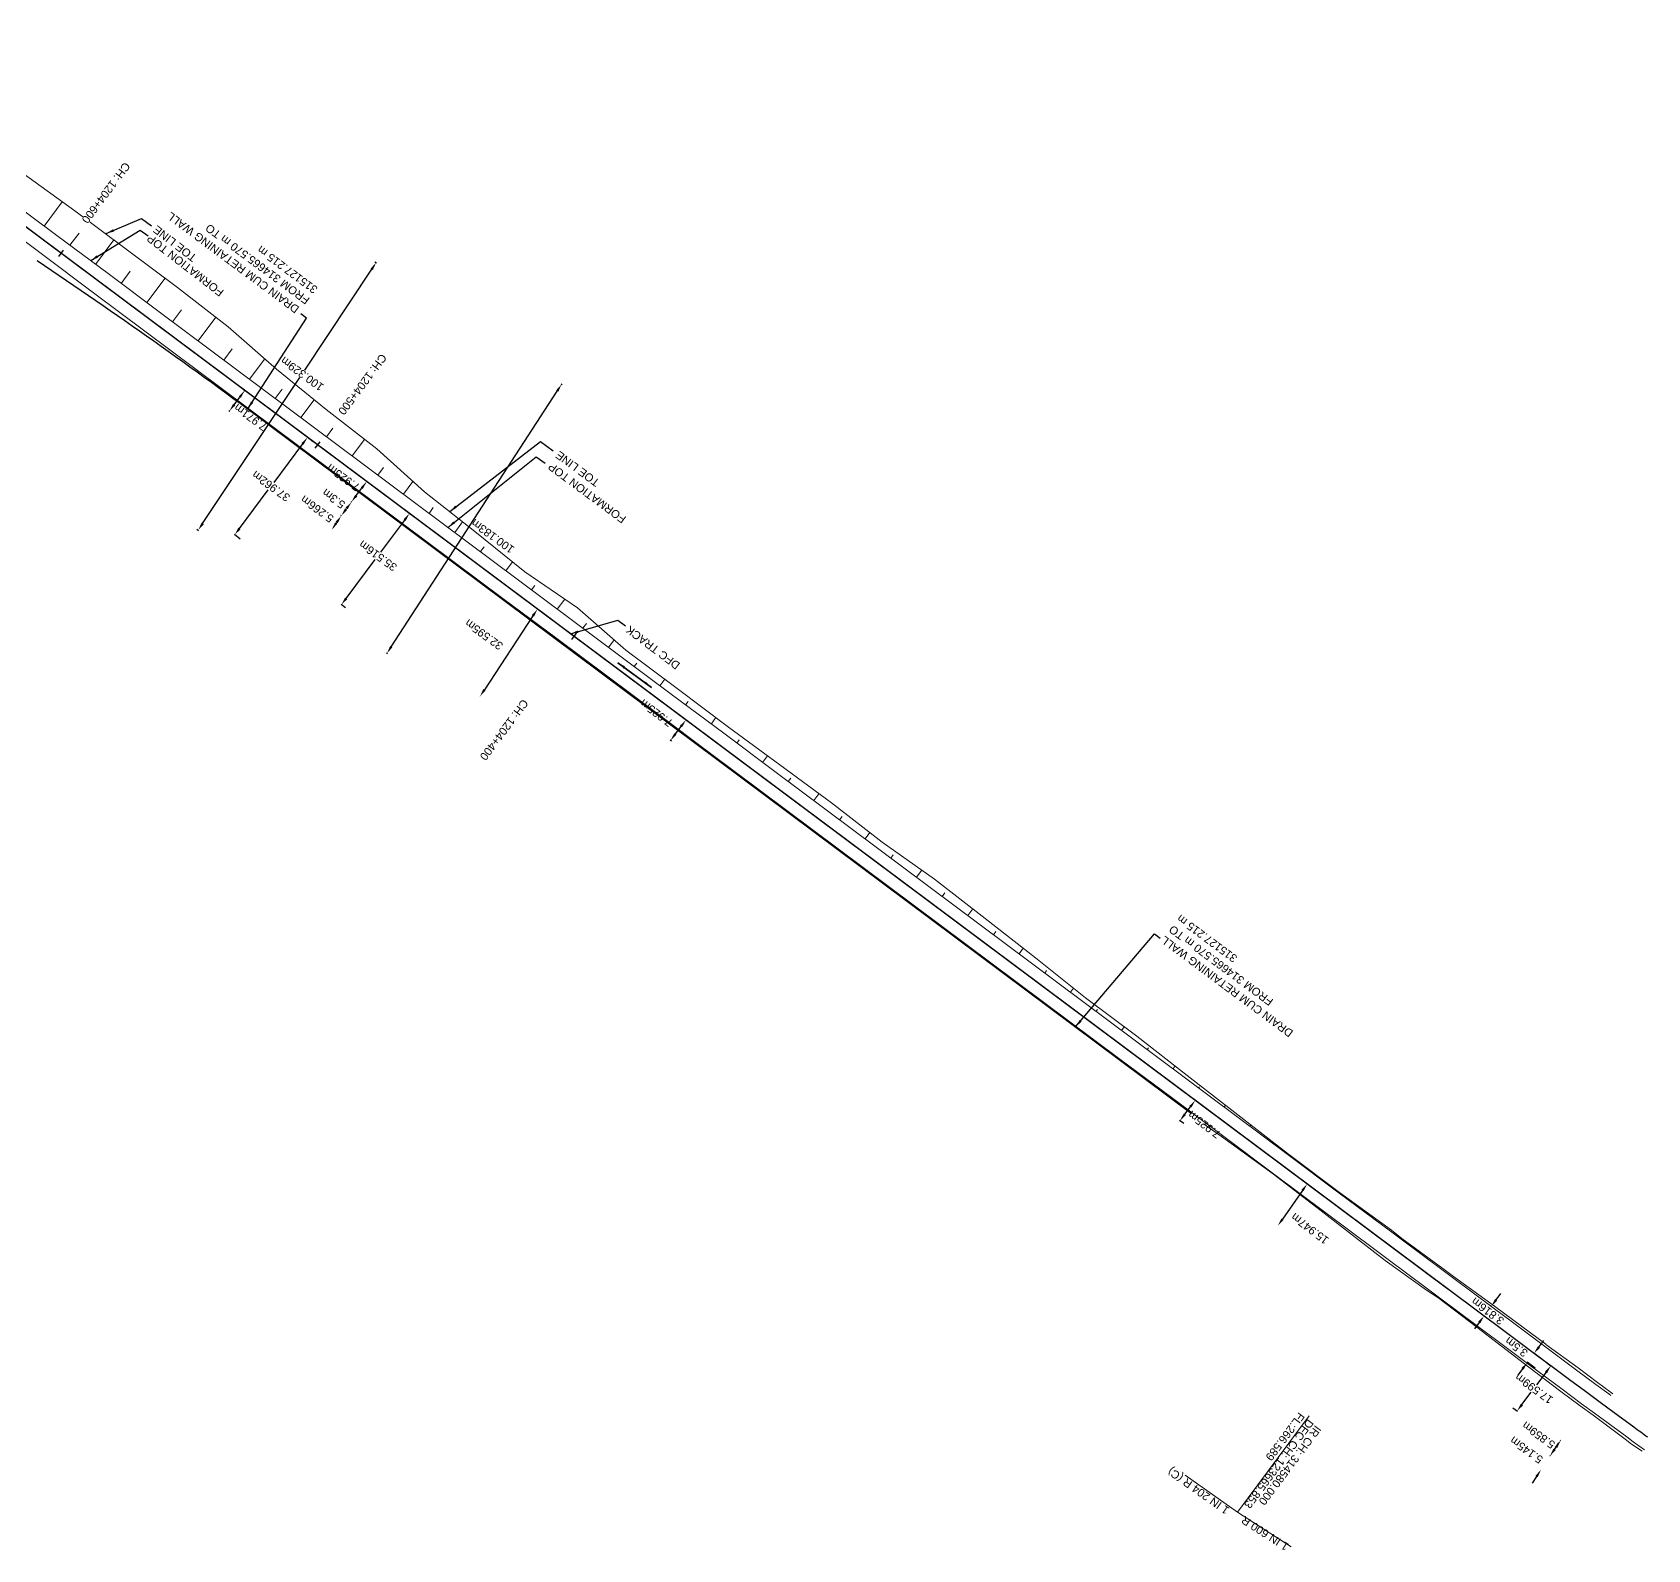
# Model space of a CAD drawing. Header units: metres. Extents: x 628619 to 633107, y 3388321 to 3391067.
# Drawn here: x 632603 to 633107, y 3388321 to 3388795 of the extents above; entities that cross this region are included whole.
import ezdxf
from ezdxf.enums import TextEntityAlignment as Align

# ---------------------------------------------------------------- set-up
doc = ezdxf.new("R2010")
doc.units = ezdxf.units.M
doc.header["$MEASUREMENT"] = 0
doc.linetypes.add('CENTER2', pattern=[1.125, 0.75, -0.125, 0.125, -0.125])
doc.layers.get('Defpoints').update_dxf_attribs({"lineweight": 0})
for name, color, linetype, lineweight in [('C-ALIG-DG-SPIRAL', 1, 'CENTER2', 70), ('C-ALIG-LABL-DG', 1, 'Continuous', 25), ('PROPOSED DFCC TOE LINE', 239, 'Continuous', 0), ('PROPOSED DFCC TOE SLOPES', 239, 'Continuous', 0), ('PROPOSED DFCC TRACK', 1, 'Continuous', 0), ('PROPOSED DRAIN CUM RETAINING WALL', 144, 'Continuous', 30), ('PROPOSED FORMATION LINE - PLAN', 187, 'Continuous', 0), ('PROPOSED GRADES IN PLAN', 10, 'Continuous', 0)]:
    doc.layers.add(name, color=color, linetype=linetype, lineweight=lineweight)
doc.layers.add('Dimension', color=10, linetype='Continuous')
doc.styles.add('Arial', font='arial.ttf')
doc.styles.get("Standard").update_dxf_attribs({"font": 'arial.ttf'})
doc.styles.add('Style-Arial', font='arial.ttf')
doc.dimstyles.new('ISO-25', dxfattribs={"dimtxt": 2.5, "dimasz": 2.5, "dimexe": 1.25, "dimexo": 0.625, "dimtad": 1, "dimtxsty": 'Standard', "dimcen": 2.5, "dimadec": 0, "dimazin": 0, "dimtfac": 1, "dimtmove": 0, "dimatfit": 3, "dimfxl": 1, "dimarcsym": 0})
doc.dimstyles.get("Standard").update_dxf_attribs({"dimtxt": 2.5, "dimasz": 2.5, "dimexe": 0.18, "dimexo": 0.0625, "dimgap": 0.09, "dimtad": 0, "dimtih": 1, "dimtoh": 1, "dimdec": 3, "dimzin": 0, "dimdsep": 46, "dimtxsty": 'Standard', "dimcen": 0.09, "dimazin": 0, "dimtfac": 1, "dimtdec": 3, "dimtofl": 0, "dimtmove": 0, "dimatfit": 3, "dimfxl": 1, "dimtolj": 1, "dimtzin": 0, "dimarcsym": 0})

# ---------------------------------------------------------------- blocks, each defined once
blk = doc.blocks.new('*D113')
at = {"layer": 'Defpoints', "color": 0, "transparency": 16777216}
for p in [(633000.83, 3388435.23), (632991.7, 3388422.15), (632991.7, 3388422.15)]:
    blk.add_point(p, dxfattribs=at)
at = {"layer": 'Dimension', "color": 0, "lineweight": -2, "transparency": 16777216}
blk.add_line((632999.4, 3388433.18), (632993.13, 3388424.2), dxfattribs=at)
at = {"layer": 'Dimension', "color": 0, "transparency": 16777216}
for points in [[(632999.05, 3388433.41), (632999.74, 3388432.94), (633000.83, 3388435.23)], [(632992.79, 3388424.43), (632993.47, 3388423.96), (632991.7, 3388422.15)]]:
    blk.add_solid(points, dxfattribs=at)
at = {"layer": 'Dimension', "color": 0, "lineweight": 0, "transparency": 16777216, "insert": (633001.69, 3388421.25), "char_height": 2.5, "attachment_point": 5, "rotation": 143, "style": 'Style-Arial'}
blk.add_mtext('\\A1;15.947m', dxfattribs=at)
blk = doc.blocks.new('TerminatorOpen_0.5')
at = {"color": 0, "linetype": 'ByBlock', "lineweight": -2}
for q in [(-1, 0.25), (-1, 0), (-1, -0.25)]:
    blk.add_line((0, 0), q, dxfattribs=at)
blk = doc.blocks.new('*D114')
at = {"layer": 'Defpoints', "color": 0, "transparency": 16777216}
for p in [(632760.43, 3388614.7), (632742.48, 3388587.5), (632742.52, 3388587.47)]:
    blk.add_point(p, dxfattribs=at)
at = {"layer": 'Dimension', "color": 0, "lineweight": -2, "transparency": 16777216}
for p, q in [((632759.01, 3388612.65), (632743.85, 3388589.59)), ((632760.33, 3388614.77), (632760.28, 3388614.8)), ((632742.42, 3388587.54), (632742.37, 3388587.57))]:
    blk.add_line(p, q, dxfattribs=at)
at = {"layer": 'Dimension', "color": 0, "transparency": 16777216}
for points in [[(632758.67, 3388612.88), (632759.36, 3388612.42), (632760.39, 3388614.73)], [(632743.5, 3388589.82), (632744.2, 3388589.36), (632742.48, 3388587.5)]]:
    blk.add_solid(points, dxfattribs=at)
at = {"layer": 'Dimension', "color": 0, "lineweight": 0, "transparency": 16777216, "insert": (632743.69, 3388606.82), "char_height": 2.5, "attachment_point": 5, "rotation": 144, "style": 'Style-Arial'}
blk.add_mtext('\\A1;32.595m', dxfattribs=at)
blk = doc.blocks.new('*D116')
at = {"layer": 'Defpoints', "color": 0, "transparency": 16777216}
for p in [(633071.74, 3388382.28), (633074.27, 3388380.39), (633072.17, 3388377.59)]:
    blk.add_point(p, dxfattribs=at)
at = {"layer": 'Dimension', "color": 0, "lineweight": -2, "transparency": 16777216}
for p, q in [((633073.24, 3388384.28), (633074.74, 3388386.28)), ((633072.07, 3388377.66), (633069.55, 3388379.55)), ((633074.17, 3388380.47), (633071.64, 3388382.35)), ((633068.16, 3388377.47), (633066.66, 3388375.47))]:
    blk.add_line(p, q, dxfattribs=at)
at = {"layer": 'Dimension', "color": 0, "transparency": 16777216}
for points in [[(633072.91, 3388384.53), (633073.57, 3388384.03), (633071.74, 3388382.28)], [(633067.82, 3388377.72), (633068.49, 3388377.22), (633069.65, 3388379.47)]]:
    blk.add_solid(points, dxfattribs=at)
at = {"layer": 'Dimension', "color": 0, "lineweight": 0, "transparency": 16777216, "insert": (633066.2, 3388384.28), "char_height": 2.5, "attachment_point": 5, "rotation": 143, "style": 'Style-Arial'}
blk.add_mtext('\\A1;3.5m', dxfattribs=at)
blk = doc.blocks.new('*D117')
at = {"layer": 'Defpoints', "color": 0, "transparency": 16777216}
for p in [(633055.73, 3388394.23), (633056.1, 3388393.96), (633058.02, 3388397.29)]:
    blk.add_point(p, dxfattribs=at)
at = {"layer": 'Dimension', "color": 0, "lineweight": -2, "transparency": 16777216}
for p, q in [((633059.88, 3388399.02), (633061.37, 3388401.02)), ((633055.83, 3388394.16), (633056.2, 3388393.88)), ((633058.12, 3388397.21), (633058.48, 3388396.94)), ((633054.6, 3388391.96), (633053.11, 3388389.95))]:
    blk.add_line(p, q, dxfattribs=at)
at = {"layer": 'Dimension', "color": 0, "transparency": 16777216}
for points in [[(633059.54, 3388399.27), (633060.21, 3388398.77), (633058.38, 3388397.02)], [(633054.27, 3388392.2), (633054.94, 3388391.71), (633056.1, 3388393.96)]]:
    blk.add_solid(points, dxfattribs=at)
at = {"layer": 'Dimension', "color": 0, "lineweight": 0, "transparency": 16777216, "insert": (633057.24, 3388395.49), "char_height": 2.5, "attachment_point": 5, "rotation": 143, "style": 'Style-Arial'}
blk.add_mtext('\\A1;3.816m', dxfattribs=at)
blk = doc.blocks.new('*D123')
at = {"layer": 'Defpoints', "color": 0, "transparency": 16777216}
for p in [(633075.48, 3388379.5), (633076.97, 3388378.39), (633064.95, 3388365.39)]:
    blk.add_point(p, dxfattribs=at)
at = {"layer": 'Dimension', "color": 0, "lineweight": -2, "transparency": 16777216}
for p, q in [((633075.58, 3388379.42), (633077.07, 3388378.31)), ((633075.47, 3388376.38), (633072.54, 3388372.46)), ((633067.93, 3388366.29), (633070.86, 3388370.21)), ((633065.05, 3388365.32), (633066.54, 3388364.21))]:
    blk.add_line(p, q, dxfattribs=at)
at = {"layer": 'Dimension', "color": 0, "transparency": 16777216}
for points in [[(633075.14, 3388376.63), (633075.8, 3388376.13), (633076.97, 3388378.39)], [(633067.6, 3388366.54), (633068.27, 3388366.04), (633066.44, 3388364.28)]]:
    blk.add_solid(points, dxfattribs=at)
at = {"layer": 'Dimension', "color": 0, "lineweight": 0, "transparency": 16777216, "insert": (633071.7, 3388371.33), "char_height": 2.5, "attachment_point": 5, "rotation": 144, "style": 'Style-Arial'}
blk.add_mtext('\\A1;17.599m', dxfattribs=at)
blk = doc.blocks.new('*D124')
at = {"layer": 'Defpoints', "color": 0, "transparency": 16777216}
for p in [(632720.41, 3388644.58), (632721.76, 3388643.58), (632700.52, 3388615.12)]:
    blk.add_point(p, dxfattribs=at)
at = {"layer": 'Dimension', "color": 0, "lineweight": -2, "transparency": 16777216}
for p, q in [((632718.92, 3388642.58), (632711.43, 3388632.55)), ((632721.66, 3388643.65), (632720.31, 3388644.66)), ((632700.66, 3388618.13), (632709.75, 3388630.3)), ((632700.42, 3388615.19), (632699.07, 3388616.2))]:
    blk.add_line(p, q, dxfattribs=at)
at = {"layer": 'Dimension', "color": 0, "transparency": 16777216}
for points in [[(632718.59, 3388642.83), (632719.25, 3388642.33), (632720.41, 3388644.58)], [(632700.33, 3388618.38), (632701, 3388617.88), (632699.17, 3388616.12)]]:
    blk.add_solid(points, dxfattribs=at)
at = {"layer": 'Dimension', "color": 0, "lineweight": 0, "transparency": 16777216, "insert": (632710.59, 3388631.42), "char_height": 2.5, "attachment_point": 5, "rotation": 144, "style": 'Style-Arial'}
blk.add_mtext('\\A1;35.516m', dxfattribs=at)
blk = doc.blocks.new('*D125')
at = {"layer": 'Defpoints', "color": 0, "transparency": 16777216}
for p in [(632767.93, 3388684.96), (632768.26, 3388684.75), (632713.72, 3388600.71)]:
    blk.add_point(p, dxfattribs=at)
at = {"layer": 'Dimension', "color": 0, "lineweight": -2, "transparency": 16777216}
for p, q in [((632714.75, 3388603.03), (632766.57, 3388682.87)), ((632768.16, 3388684.82), (632767.83, 3388685.03)), ((632713.62, 3388600.78), (632713.28, 3388601))]:
    blk.add_line(p, q, dxfattribs=at)
at = {"layer": 'Dimension', "color": 0, "transparency": 16777216}
for points in [[(632766.22, 3388683.09), (632766.92, 3388682.64), (632767.93, 3388684.96)], [(632714.4, 3388603.25), (632715.1, 3388602.8), (632713.39, 3388600.93)]]:
    blk.add_solid(points, dxfattribs=at)
at = {"layer": 'Dimension', "color": 0, "lineweight": 0, "transparency": 16777216, "insert": (632746.43, 3388637.53), "char_height": 2.5, "attachment_point": 5, "rotation": 144, "style": 'Style-Arial'}
blk.add_mtext('\\A1;100.183m', dxfattribs=at)
blk = doc.blocks.new('*D126')
at = {"layer": 'Defpoints', "color": 0, "transparency": 16777216}
for p in [(632688.55, 3388668.37), (632690.41, 3388666.98), (632667.7, 3388636.56)]:
    blk.add_point(p, dxfattribs=at)
at = {"layer": 'Dimension', "color": 0, "lineweight": -2, "transparency": 16777216}
for p, q in [((632687.05, 3388666.37), (632678.03, 3388654.29)), ((632690.31, 3388667.06), (632688.45, 3388668.45)), ((632667.33, 3388639.96), (632676.35, 3388652.04)), ((632667.6, 3388636.64), (632665.74, 3388638.03))]:
    blk.add_line(p, q, dxfattribs=at)
at = {"layer": 'Dimension', "color": 0, "transparency": 16777216}
for points in [[(632686.72, 3388666.62), (632687.39, 3388666.12), (632688.55, 3388668.37)], [(632667, 3388640.21), (632667.67, 3388639.71), (632665.84, 3388637.96)]]:
    blk.add_solid(points, dxfattribs=at)
at = {"layer": 'Dimension', "color": 0, "lineweight": 0, "transparency": 16777216, "insert": (632677.19, 3388653.16), "char_height": 2.5, "attachment_point": 5, "rotation": 144, "style": 'Style-Arial'}
blk.add_mtext('\\A1;37.962m', dxfattribs=at)
blk = doc.blocks.new('*D127')
at = {"layer": 'Defpoints', "color": 0, "transparency": 16777216}
for p in [(632709.53, 3388723.31), (632710.02, 3388722.98), (632653.97, 3388639.77)]:
    blk.add_point(p, dxfattribs=at)
at = {"layer": 'Dimension', "color": 0, "lineweight": -2, "transparency": 16777216}
for p, q in [((632709.63, 3388723.24), (632710.12, 3388722.91)), ((632708.63, 3388720.9), (632687.69, 3388689.42)), ((632655.84, 3388641.52), (632686.14, 3388687.08)), ((632654.07, 3388639.7), (632654.56, 3388639.37))]:
    blk.add_line(p, q, dxfattribs=at)
at = {"layer": 'Dimension', "color": 0, "transparency": 16777216}
for points in [[(632708.28, 3388721.13), (632708.98, 3388720.67), (632710.02, 3388722.98)], [(632655.49, 3388641.75), (632656.19, 3388641.29), (632654.46, 3388639.44)]]:
    blk.add_solid(points, dxfattribs=at)
at = {"layer": 'Dimension', "color": 0, "lineweight": 0, "transparency": 16777216, "insert": (632686.92, 3388688.25), "char_height": 2.5, "attachment_point": 5, "rotation": 144, "style": 'Style-Arial'}
blk.add_mtext('\\A1;100.329m', dxfattribs=at)
blk = doc.blocks.new('*D128')
at = {"layer": 'Defpoints', "color": 0, "transparency": 16777216}
for p in [(632965.87, 3388461.33), (632967.13, 3388460.38), (632962.39, 3388454.03)]:
    blk.add_point(p, dxfattribs=at)
at = {"layer": 'Dimension', "color": 0, "lineweight": -2, "transparency": 16777216}
for p, q in [((632962.62, 3388456.98), (632964.37, 3388459.32)), ((632967.03, 3388460.46), (632965.77, 3388461.4)), ((632962.29, 3388454.11), (632961.02, 3388455.05))]:
    blk.add_line(p, q, dxfattribs=at)
at = {"layer": 'Dimension', "color": 0, "transparency": 16777216}
for points in [[(632964.04, 3388459.57), (632964.7, 3388459.07), (632965.87, 3388461.33)], [(632962.29, 3388457.23), (632962.95, 3388456.73), (632961.12, 3388454.98)]]:
    blk.add_solid(points, dxfattribs=at)
at = {"layer": 'Dimension', "color": 0, "lineweight": 0, "transparency": 16777216, "insert": (632968.68, 3388453.75), "char_height": 2.5, "attachment_point": 5, "rotation": 143, "style": 'Style-Arial'}
blk.add_mtext('\\A1;7.925m', dxfattribs=at)
blk = doc.blocks.new('*D129')
at = {"layer": 'Defpoints', "color": 0, "transparency": 16777216}
for p in [(632806.76, 3388580.12), (632807.17, 3388579.81), (632802.43, 3388573.46)]:
    blk.add_point(p, dxfattribs=at)
at = {"layer": 'Dimension', "color": 0, "lineweight": -2, "transparency": 16777216}
for p, q in [((632807.07, 3388579.88), (632806.66, 3388580.19)), ((632803.51, 3388575.77), (632805.26, 3388578.11)), ((632802.33, 3388573.53), (632801.92, 3388573.84))]:
    blk.add_line(p, q, dxfattribs=at)
at = {"layer": 'Dimension', "color": 0, "transparency": 16777216}
for points in [[(632804.93, 3388578.36), (632805.6, 3388577.87), (632806.76, 3388580.12)], [(632803.18, 3388576.02), (632803.85, 3388575.52), (632802.02, 3388573.77)]]:
    blk.add_solid(points, dxfattribs=at)
at = {"layer": 'Dimension', "color": 0, "lineweight": 0, "transparency": 16777216, "insert": (632797.52, 3388582.33), "char_height": 2.5, "attachment_point": 5, "rotation": 143, "style": 'Style-Arial'}
blk.add_mtext('\\A1;7.925m', dxfattribs=at)
blk = doc.blocks.new('*D130')
at = {"layer": 'Defpoints', "color": 0, "transparency": 16777216}
for p in [(632668.63, 3388683.24), (632668.95, 3388683.01), (632663.87, 3388676.86)]:
    blk.add_point(p, dxfattribs=at)
at = {"layer": 'Dimension', "color": 0, "lineweight": -2, "transparency": 16777216}
for p, q in [((632665.68, 3388678.62), (632667.45, 3388681)), ((632668.73, 3388683.17), (632669.05, 3388682.93)), ((632663.97, 3388676.78), (632664.28, 3388676.55))]:
    blk.add_line(p, q, dxfattribs=at)
at = {"layer": 'Dimension', "color": 0, "transparency": 16777216}
for points in [[(632667.12, 3388681.25), (632667.79, 3388680.75), (632668.95, 3388683.01)], [(632665.34, 3388678.87), (632666.01, 3388678.37), (632664.18, 3388676.62)]]:
    blk.add_solid(points, dxfattribs=at)
at = {"layer": 'Dimension', "color": 0, "lineweight": 0, "transparency": 16777216, "insert": (632670.78, 3388674.7), "char_height": 2.5, "attachment_point": 5, "rotation": 144, "style": 'Style-Arial'}
blk.add_mtext('\\A1;7.971m', dxfattribs=at)
blk = doc.blocks.new('*D118')
at = {"layer": 'Defpoints', "color": 0, "transparency": 16777216}
for p in [(633076.72, 3388350.23), (633076.72, 3388350.23), (633073.89, 3388345.93)]:
    blk.add_point(p, dxfattribs=at)
at = {"layer": 'Dimension', "color": 0, "lineweight": -2, "transparency": 16777216}
for p, q in [((633078.1, 3388352.31), (633079.48, 3388354.4)), ((633072.51, 3388343.85), (633071.13, 3388341.76))]:
    blk.add_line(p, q, dxfattribs=at)
at = {"layer": 'Dimension', "color": 0, "transparency": 16777216}
for points in [[(633077.75, 3388352.54), (633078.45, 3388352.08), (633076.72, 3388350.23)], [(633072.16, 3388344.08), (633072.86, 3388343.62), (633073.89, 3388345.93)]]:
    blk.add_solid(points, dxfattribs=at)
at = {"layer": 'Dimension', "color": 0, "lineweight": 0, "transparency": 16777216, "insert": (633069.34, 3388352.12), "char_height": 2.5, "attachment_point": 5, "rotation": 144, "style": 'Style-Arial'}
blk.add_mtext('\\A1;5.145m', dxfattribs=at)
blk = doc.blocks.new('*D119')
at = {"layer": 'Defpoints', "color": 0, "transparency": 16777216}
for p in [(633080.03, 3388355.07), (633080.12, 3388355.01), (633076.81, 3388350.17)]:
    blk.add_point(p, dxfattribs=at)
at = {"layer": 'Dimension', "color": 0, "lineweight": -2, "transparency": 16777216}
for p, q in [((633078.13, 3388352.29), (633078.62, 3388353)), ((633080.01, 3388355.08), (633079.92, 3388355.14)), ((633076.71, 3388350.24), (633076.62, 3388350.3))]:
    blk.add_line(p, q, dxfattribs=at)
at = {"layer": 'Dimension', "color": 0, "transparency": 16777216}
for points in [[(633078.27, 3388353.24), (633078.96, 3388352.77), (633080.03, 3388355.07)], [(633077.79, 3388352.53), (633078.48, 3388352.06), (633076.72, 3388350.23)]]:
    blk.add_solid(points, dxfattribs=at)
at = {"layer": 'Dimension', "color": 0, "lineweight": 0, "transparency": 16777216, "insert": (633073.14, 3388356.78), "char_height": 2.5, "attachment_point": 5, "rotation": 144, "style": 'Style-Arial'}
blk.add_mtext('\\A1;5.859m', dxfattribs=at)
blk = doc.blocks.new('*D120')
at = {"layer": 'Defpoints', "color": 0, "transparency": 16777216}
for p in [(632699.12, 3388643.93), (632699.12, 3388643.93), (632696.17, 3388639.57)]:
    blk.add_point(p, dxfattribs=at)
at = {"layer": 'Dimension', "color": 0, "lineweight": -2, "transparency": 16777216}
blk.add_line((632697.57, 3388641.64), (632697.72, 3388641.86), dxfattribs=at)
at = {"layer": 'Dimension', "color": 0, "transparency": 16777216}
for points in [[(632697.23, 3388641.87), (632697.92, 3388641.4), (632696.17, 3388639.57)], [(632697.38, 3388642.09), (632698.07, 3388641.62), (632699.12, 3388643.93)]]:
    blk.add_solid(points, dxfattribs=at)
at = {"layer": 'Dimension', "color": 0, "lineweight": 0, "transparency": 16777216, "insert": (632691.59, 3388646.05), "char_height": 2.5, "attachment_point": 5, "rotation": 144, "style": 'Style-Arial'}
blk.add_mtext('\\A1;5.266m', dxfattribs=at)
blk = doc.blocks.new('*D121')
at = {"layer": 'Defpoints', "color": 0, "transparency": 16777216}
for p in [(632702.31, 3388648.21), (632702.51, 3388648.06), (632699.34, 3388643.82)]:
    blk.add_point(p, dxfattribs=at)
at = {"layer": 'Dimension', "color": 0, "lineweight": -2, "transparency": 16777216}
for p, q in [((632700.64, 3388645.96), (632700.82, 3388646.2)), ((632702.41, 3388648.14), (632702.21, 3388648.28)), ((632699.24, 3388643.89), (632699.04, 3388644.04))]:
    blk.add_line(p, q, dxfattribs=at)
at = {"layer": 'Dimension', "color": 0, "transparency": 16777216}
for points in [[(632700.3, 3388646.21), (632700.97, 3388645.71), (632699.14, 3388643.96)], [(632700.48, 3388646.45), (632701.15, 3388645.96), (632702.31, 3388648.21)]]:
    blk.add_solid(points, dxfattribs=at)
at = {"layer": 'Dimension', "color": 0, "lineweight": 0, "transparency": 16777216, "insert": (632696.77, 3388649.26), "char_height": 2.5, "attachment_point": 5, "rotation": 144, "style": 'Style-Arial'}
blk.add_mtext('\\A1;5.3m', dxfattribs=at)
blk = doc.blocks.new('*D122')
at = {"layer": 'Defpoints', "color": 0, "transparency": 16777216}
for p in [(632707.05, 3388654.56), (632707.05, 3388654.56), (632702.31, 3388648.21)]:
    blk.add_point(p, dxfattribs=at)
at = {"layer": 'Dimension', "color": 0, "lineweight": -2, "transparency": 16777216}
blk.add_line((632703.81, 3388650.21), (632705.56, 3388652.55), dxfattribs=at)
at = {"layer": 'Dimension', "color": 0, "transparency": 16777216}
for points in [[(632705.23, 3388652.8), (632705.89, 3388652.31), (632707.05, 3388654.56)], [(632703.48, 3388650.46), (632704.14, 3388649.96), (632702.31, 3388648.21)]]:
    blk.add_solid(points, dxfattribs=at)
at = {"layer": 'Dimension', "color": 0, "lineweight": 0, "transparency": 16777216, "insert": (632699.75, 3388655.89), "char_height": 2.5, "attachment_point": 5, "rotation": 144, "style": 'Style-Arial'}
blk.add_mtext('\\A1;7.925m', dxfattribs=at)
blk = doc.blocks.new('Tick Hor')
blk.add_lwpolyline([(-0.5, 0), (0.5, 0)])

msp = doc.modelspace()

# ---------------------------------------------------------------- linework, layer by layer
at = {"layer": 'C-ALIG-DG-SPIRAL', "color": 1, "linetype": 'Continuous', "lineweight": 30, "flags": 128}
msp.add_lwpolyline([(633107.2214, 3388356.0719, -0.00053693), (633102.8836, 3388359.2363), (633097.8428, 3388362.9312), (633092.81, 3388366.6371), (633087.7842, 3388370.3525), (633082.7642, 3388374.0757), (633077.7489, 3388377.8051), (633072.7371, 3388381.5393), (633067.7276, 3388385.2766), (633062.7192, 3388389.0155), (632519.0365, 3388794.9344)], format="xyb", dxfattribs=at)
msp.add_lwpolyline([(633044.8159, 3388402.3823), (632519.9706, 3388794.237)], dxfattribs=at)
at = {"layer": 'PROPOSED DFCC TOE LINE', "lineweight": 0, "flags": 128}
for points in [[(632599.735, 3388750.8668), (632615.9319, 3388739.1305), (632631.9649, 3388727.1746), (632647.9979, 3388715.2187), (632663.7884, 3388702.9381), (632678.8677, 3388689.7048), (632694.4134, 3388677.0962), (632710.202, 3388664.813), (632725.1651, 3388651.4241), (632740.8653, 3388639.0225), (632756.443, 3388626.4567), (632772.9627, 3388615.1527), (632788.0412, 3388601.9185), (632804.1013, 3388589.9988), (632820.0573, 3388577.9398), (632836.1772, 3388566.1004), (632852.2634, 3388554.2157), (632868.1194, 3388542.0227), (632884.4362, 3388530.4471), (632900.2366, 3388518.1796), (632916.016, 3388505.884), (632931.6044, 3388493.3327), (632947.6242, 3388481.3592), (632963.412, 3388469.0748), (632979.2159, 3388456.8121), (632994.9757, 3388444.4903), (633010.9997, 3388432.5223), (633027.154, 3388420.7289), (633030.4465, 3388418.207), (633043.1838, 3388408.7688), (633046.5278, 3388406.3159), (633059.3794, 3388397.0307), (633065.3637, 3388392.5574), (633075.4157, 3388385.1317), (633075.4388, 3388385.1149), (633085.4835, 3388377.7369), (633091.5073, 3388373.2339), (633095.5017, 3388370.285), (633096.324, 3388369.6597)], [(633105.4512, 3388351.7419), (633102.1805, 3388353.9825), (633100.181, 3388355.5399), (633090.1411, 3388363.0201), (633086.1241, 3388365.9598), (633080.0488, 3388370.4197), (633070.1109, 3388377.9694), (633070.0882, 3388377.9868), (633060.1679, 3388385.5983), (633054.2288, 3388390.1321), (633041.6264, 3388399.751), (633038.1421, 3388402.016), (633025.2649, 3388411.2669), (633021.9944, 3388413.8182), (633006.1988, 3388426.0921), (632990.3511, 3388438.2961), (632974.1304, 3388450.0007), (632968.4433, 3388453.9591)]]:
    msp.add_lwpolyline(points, dxfattribs=at)
at = {"layer": 'PROPOSED DFCC TOE SLOPES', "flags": 128}
for points in [[(632606.3573, 3388734.4197), (632612.001, 3388741.9789)], [(632614.3703, 3388728.4371), (632617.2138, 3388732.2457)], [(632622.3833, 3388722.4545), (632628.0738, 3388730.0762)], [(632630.3964, 3388716.4719), (632633.2433, 3388720.2851)], [(632638.4094, 3388710.4893), (632644.1068, 3388718.1203)], [(632646.4224, 3388704.5067), (632649.2416, 3388708.2828)], [(632654.4354, 3388698.5241), (632659.9562, 3388705.9185)], [(632662.4484, 3388692.5415), (632665.0584, 3388696.0373)], [(632670.4615, 3388686.5589), (632675.2081, 3388692.9165)], [(632678.4745, 3388680.5763), (632680.6711, 3388683.5184)], [(632686.4875, 3388674.5937), (632690.6405, 3388680.1562)], [(632694.5005, 3388668.6111), (632696.4882, 3388671.2734)], [(632702.5135, 3388662.6285), (632706.3702, 3388667.7941)], [(632710.5266, 3388656.6459), (632712.2893, 3388659.0069)], [(632718.5396, 3388650.6633), (632721.5337, 3388654.6735)], [(632726.5526, 3388644.6807), (632727.8787, 3388646.4569)], [(632734.5656, 3388638.6981), (632737.055, 3388642.0323)], [(632742.5786, 3388632.7155), (632743.7261, 3388634.2524)], [(632750.5917, 3388626.7329), (632752.6624, 3388629.5064)], [(632758.6047, 3388620.7503), (632759.6491, 3388622.1492)], [(632766.6177, 3388614.7677), (632768.9534, 3388617.8962)], [(632774.6307, 3388608.7851), (632775.7366, 3388610.2663)], [(632782.6437, 3388602.8025), (632784.3817, 3388605.1304)], [(632790.6568, 3388596.8199), (632791.4152, 3388597.8357)], [(632798.6698, 3388590.8373), (632800.2036, 3388592.8917)], [(632806.6828, 3388584.8547), (632807.4448, 3388585.8754)], [(632814.6958, 3388578.8721), (632816.1848, 3388580.8665)], [(632822.7088, 3388572.8895), (632823.4569, 3388573.8915)], [(632830.7219, 3388566.9069), (632832.265, 3388568.9738)], [(632838.7349, 3388560.9243), (632839.5256, 3388561.9834)], [(632846.7479, 3388554.9417), (632848.3594, 3388557.1001)], [(632854.7609, 3388548.9591), (632855.5521, 3388550.0188)], [(632862.7739, 3388542.9765), (632864.2712, 3388544.9819)], [(632870.787, 3388536.9939), (632871.5524, 3388538.0191)], [(632878.8, 3388531.0113), (632880.4762, 3388533.2564)], [(632886.813, 3388525.0287), (632887.6574, 3388526.1596)], [(632894.826, 3388519.0461), (632896.4019, 3388521.1569)], [(632902.839, 3388513.0635), (632903.5679, 3388514.0397)], [(632910.8521, 3388507.0809), (632912.1864, 3388508.8681)], [(632918.8651, 3388501.0983), (632919.446, 3388501.8764)], [(632926.8781, 3388495.1157), (632927.8212, 3388496.3788)], [(632934.8911, 3388489.1331), (632935.3087, 3388489.6925)], [(632942.9041, 3388483.1505), (632943.7363, 3388484.2651)], [(632950.9172, 3388477.1679), (632951.3018, 3388477.6831)], [(632958.9302, 3388471.1853), (632959.5804, 3388472.0561)], [(632966.9432, 3388465.2027), (632967.2108, 3388465.5611)], [(632974.9562, 3388459.2201), (632975.3804, 3388459.7882)], [(632970.4693, 3388453.2103), (632970.1443, 3388452.7751)], [(632974.3587, 3388450.3064), (632974.1304, 3388450.0007)], [(632982.9692, 3388453.2375), (632983.1201, 3388453.4396)], [(632990.9823, 3388447.2549), (632991.1509, 3388447.4808)], [(632994.8717, 3388444.351), (632994.9757, 3388444.4903)]]:
    msp.add_lwpolyline(points, dxfattribs=at)
at = {"layer": 'PROPOSED DRAIN CUM RETAINING WALL', "flags": 128}
msp.add_lwpolyline([(632604.1271, 3388723.6527, -0.01262807), (632676.4236, 3388672.467), (632964.7551, 3388457.1958)], format="xyb", dxfattribs=at)
at = {"layer": 'PROPOSED FORMATION LINE - PLAN', "lineweight": 0, "flags": 128}
for points in [[(633095.7022, 3388369.1656), (633095.0366, 3388369.6546), (633091.0426, 3388372.6061), (633085.0002, 3388377.0861), (633075.0016, 3388384.5285), (633074.9786, 3388384.5456), (633064.9627, 3388392.0203), (633058.9758, 3388396.4902), (633046.2728, 3388405.9744), (633042.9498, 3388408.4554), (633030.2468, 3388417.9396), (633026.9238, 3388420.4206), (633010.8977, 3388432.3858), (632994.8717, 3388444.351), (632978.8457, 3388456.3162), (632962.8196, 3388468.2814), (632946.7936, 3388480.2466), (632930.7675, 3388492.2118), (632914.7415, 3388504.177), (632898.7155, 3388516.1422), (632882.6894, 3388528.1074), (632866.6634, 3388540.0726), (632850.6373, 3388552.0378), (632834.6113, 3388564.003), (632818.5853, 3388575.9682), (632802.5592, 3388587.9334), (632786.5332, 3388599.8986), (632770.5071, 3388611.8638), (632754.4811, 3388623.829), (632738.4551, 3388635.7942), (632722.429, 3388647.7594), (632706.403, 3388659.7246), (632690.3769, 3388671.6898), (632674.3509, 3388683.655), (632658.3249, 3388695.6202), (632642.2988, 3388707.5854), (632626.2728, 3388719.5506), (632610.2467, 3388731.5158), (632594.2207, 3388743.481)], [(633106.2154, 3388352.1703), (633102.7153, 3388354.7155), (633100.6703, 3388356.2091), (633090.5835, 3388363.6197), (633086.5811, 3388366.5774), (633080.5283, 3388371.0652), (633070.5184, 3388378.5159), (633070.4955, 3388378.533), (633060.4757, 3388386.0106), (633054.4889, 3388390.4804), (633041.7859, 3388399.9646), (633038.4629, 3388402.4456), (633025.7599, 3388411.9298), (633022.4368, 3388414.4108), (633006.4108, 3388426.376), (632990.3847, 3388438.3412), (632974.3587, 3388450.3064), (632958.3327, 3388462.2716), (632942.3066, 3388474.2368), (632926.2806, 3388486.202), (632910.2545, 3388498.1672), (632894.2285, 3388510.1324), (632878.2025, 3388522.0976), (632862.1764, 3388534.0628), (632846.1504, 3388546.028), (632830.1243, 3388557.9932), (632814.0983, 3388569.9584), (632798.0723, 3388581.9236), (632782.0462, 3388593.8889), (632766.0202, 3388605.8541), (632749.9941, 3388617.8193), (632733.9681, 3388629.7845), (632717.9421, 3388641.7497), (632701.916, 3388653.7149), (632685.89, 3388665.6801), (632669.864, 3388677.6453), (632653.8379, 3388689.6105), (632637.8119, 3388701.5757), (632621.7858, 3388713.5409), (632605.7598, 3388725.5061), (632589.7338, 3388737.4713)]]:
    msp.add_lwpolyline(points, dxfattribs=at)
at = {"layer": 'PROPOSED GRADES IN PLAN'}
msp.add_line((633001.5122, 3388362.79), (632979.0774, 3388332.7412), dxfattribs=at)
at = {"layer": 'PROPOSED GRADES IN PLAN', "flags": 128}
msp.add_lwpolyline([(632995.8832, 3388321.8983), (632979.0774, 3388332.7412), (632962.7524, 3388344.2951)], dxfattribs=at)

# ---------------------------------------------------------------- block references
at = {"layer": 'C-ALIG-LABL-DG', "color": 1, "linetype": 'Continuous', "lineweight": 25, "xscale": 2.499999999999998, "yscale": 2.499999999999998, "zscale": 2.499999999999998, "rotation": 233.2546115223937}
for p in [(632611.5157, 3388725.8885), (632691.6459, 3388666.0625), (632771.7761, 3388606.2365)]:
    msp.add_blockref('Tick Hor', p, dxfattribs=at)

# ---------------------------------------------------------------- texts
at = {"layer": 'PROPOSED DFCC TOE LINE', "lineweight": 0}
for rotation, p in [(142.260955, (632641.6383, 3388734.7605)), (143.5, (632767.3009, 3388664.311))]:
    msp.add_text('TOE LINE', height=2.5, rotation=rotation, dxfattribs=at).set_placement(p, align=Align.RIGHT)
at = {"layer": 'PROPOSED DFCC TRACK', "color": 10, "linetype": 'Continuous', "lineweight": -3, "ltscale": 5}
msp.add_text(' DFC TRACK', height=2.5, rotation=142.921788, dxfattribs=at).set_placement((632789.2678, 3388609.7677), align=Align.RIGHT)
at = {"layer": 'PROPOSED DRAIN CUM RETAINING WALL', "char_height": 2.5, "width": 52.409419, "attachment_point": 3, "rotation": 143.398323, "style": 'Style-Arial'}
for s, insert in [('\\pxql; DRAIN CUM RETAINING WALL \\PFROM 314665.570 m TO 315127.215 m', (632643.464, 3388737.6701)), (' DRAIN CUM RETAINING WALL \\PFROM 314665.570 m TO 315127.215 m', (632954.8818, 3388510.8314))]:
    msp.add_mtext(s, dxfattribs=dict(at, insert=insert))
at = {"layer": 'PROPOSED FORMATION LINE - PLAN', "lineweight": 0}
for rotation, p in [(142.260955, (632639.6679, 3388732.0019, 306.8582)), (143.5, (632764.9456, 3388660.7137, 306.8582))]:
    msp.add_text('FORMATION TOP', height=2.5, rotation=rotation, dxfattribs=at).set_placement(p, align=Align.RIGHT)
at = {"layer": 'PROPOSED GRADES IN PLAN', "char_height": 2.5, "style": 'Style-Arial'}
for s, insert, attachment_point, rotation, line_spacing_factor in [('{\\C256;DFC CH: 123665.853\\PFL:266.589}', (633000.6375, 3388362.3149), 4, 233.2546, 0.84), ('1 IN 204 R (C)', (632977.2294, 3388334.4575), 7, 144.711388, 0.72), ('1 IN 600 R', (632981.3589, 3388331.6659), 9, 147.170403, 0.72)]:
    msp.add_mtext(s, dxfattribs=dict(at, insert=insert, attachment_point=attachment_point, rotation=rotation, line_spacing_factor=line_spacing_factor))
at = {"layer": 'PROPOSED GRADES IN PLAN', "color": 7, "insert": (633004.4107, 3388359.3126), "char_height": 2.5, "attachment_point": 4, "rotation": 233.2546, "line_spacing_factor": 0.84, "style": 'Style-Arial'}
msp.add_mtext('IR CH: 314580.000', dxfattribs=at)

# ---------------------------------------------------------------- dimensions: what is measured, and where the dimension line sits
at = {"layer": 'Dimension', "color": 10, "lineweight": 0}
for base, p1, p2, angle, override, picture, middle, turn in [((632710.016, 3388722.9809), (632653.9676, 3388639.7658), (632709.5269, 3388723.3061), 56.373733, {"dimexe": 0.125, "dimexo": 0.125, "dimgap": 0.125, "dimtad": 1, "dimtih": 0, "dimtoh": 0, "dimzin": 11, "dimpost": 'm', "dimtxsty": 'Style-Arial', "dimsah": 1, "dimadec": 4, "dimazin": 3, "dimtmove": 2, "dimatfit": 1, "dimldrblk": 'TerminatorOpen_0.5', "dimfrac": 2, "dimtzin": 11}, '*D127', (632686.916, 3388688.2472), 144), ((632668.9503, 3388683.0073), (632663.8652, 3388676.8563), (632668.6339, 3388683.2435), 53.254611, {"dimexe": 0.125, "dimexo": 0.125, "dimgap": 0.125, "dimtad": 1, "dimtih": 0, "dimtoh": 0, "dimzin": 11, "dimpost": 'm', "dimtxsty": 'Style-Arial', "dimsah": 1, "dimadec": 4, "dimazin": 3, "dimtmove": 2, "dimatfit": 1, "dimldrblk": 'TerminatorOpen_0.5', "dimfrac": 2, "dimtzin": 11}, '*D130', (632670.784, 3388674.698), 144), ((632767.9301, 3388684.9647), (632713.7202, 3388600.7142), (632768.2605, 3388684.7503), 57.016012, {"dimexe": 0.125, "dimexo": 0.125, "dimgap": 0.125, "dimtad": 1, "dimtih": 0, "dimtoh": 0, "dimzin": 11, "dimpost": 'm', "dimtxsty": 'Style-Arial', "dimsah": 1, "dimadec": 4, "dimazin": 3, "dimtmove": 2, "dimatfit": 1, "dimldrblk": 'TerminatorOpen_0.5', "dimfrac": 2, "dimtzin": 11}, '*D125', (632746.4328, 3388637.526), 144), ((632707.055, 3388654.558), (632702.3138, 3388648.2076), (632707.055, 3388654.558), 53.254611, {"dimexe": 0.125, "dimexo": 0.125, "dimgap": 0.125, "dimtad": 1, "dimtih": 0, "dimtoh": 0, "dimzin": 11, "dimpost": 'm', "dimtxsty": 'Style-Arial', "dimsah": 1, "dimadec": 4, "dimazin": 3, "dimtmove": 2, "dimatfit": 1, "dimldrblk": 'TerminatorOpen_0.5', "dimfrac": 2, "dimtzin": 11}, '*D122', (632699.749, 3388655.8856), 144), ((632699.1245, 3388643.9254), (632696.1667, 3388639.5686), (632699.1245, 3388643.9254), 55.827577, {"dimexe": 0.125, "dimexo": 0.125, "dimgap": 0.125, "dimtad": 1, "dimtih": 0, "dimtoh": 0, "dimzin": 11, "dimpost": 'm', "dimtxsty": 'Style-Arial', "dimsah": 1, "dimadec": 4, "dimazin": 3, "dimtmove": 2, "dimatfit": 1, "dimldrblk": 'TerminatorOpen_0.5', "dimfrac": 2, "dimtzin": 11}, '*D120', (632691.5898, 3388646.0538), 144), ((632702.3136, 3388648.2078), (632699.3375, 3388643.8155), (632702.5083, 3388648.0624), 53.254611, {"dimexe": 0.125, "dimexo": 0.125, "dimgap": 0.125, "dimtad": 1, "dimtih": 0, "dimtoh": 0, "dimzin": 11, "dimpost": 'm', "dimtxsty": 'Style-Arial', "dimsah": 1, "dimadec": 4, "dimazin": 3, "dimtmove": 2, "dimatfit": 1, "dimldrblk": 'TerminatorOpen_0.5', "dimfrac": 2, "dimtzin": 11}, '*D121', (632696.7685, 3388649.2595), 144), ((632720.415, 3388644.5833), (632700.5169, 3388615.1166), (632721.7646, 3388643.5756), 53.254611, {"dimexe": 0.125, "dimexo": 0.125, "dimgap": 0.125, "dimtad": 1, "dimtih": 0, "dimtoh": 0, "dimzin": 11, "dimpost": 'm', "dimtxsty": 'Style-Arial', "dimsah": 1, "dimadec": 4, "dimazin": 3, "dimtmove": 2, "dimatfit": 1, "dimldrblk": 'TerminatorOpen_0.5', "dimfrac": 2, "dimtzin": 11}, '*D124', (632710.589, 3388631.4225), 144), ((632742.4769, 3388587.5019), (632760.4347, 3388614.7042), (632742.5235, 3388587.4713), 236.666981, {"dimexe": 0.125, "dimexo": 0.125, "dimgap": 0.125, "dimtad": 1, "dimtih": 0, "dimtoh": 0, "dimzin": 11, "dimpost": 'm', "dimtxsty": 'Style-Arial', "dimsah": 1, "dimadec": 4, "dimazin": 3, "dimtmove": 2, "dimatfit": 1, "dimldrblk": 'TerminatorOpen_0.5', "dimfrac": 2, "dimtzin": 11}, '*D114', (632743.6876, 3388606.8215), 144), ((632806.7593, 3388580.1177), (632802.4303, 3388573.4596), (632807.1715, 3388579.8099), 53.254611, {"dimexe": 0.125, "dimexo": 0.125, "dimgap": 0.125, "dimtad": 1, "dimtih": 0, "dimtoh": 0, "dimzin": 11, "dimpost": 'm', "dimtxsty": 'Style-Arial', "dimsah": 1, "dimadec": 4, "dimazin": 3, "dimtmove": 2, "dimatfit": 1, "dimldrblk": 'TerminatorOpen_0.5', "dimfrac": 2, "dimtzin": 11}, '*D129', (632797.5219, 3388582.3345), 143), ((632965.8655, 3388461.3274), (632962.392, 3388454.0306), (632967.1332, 3388460.3809), 53.254611, {"dimexe": 0.125, "dimexo": 0.125, "dimgap": 0.125, "dimtad": 1, "dimtih": 0, "dimtoh": 0, "dimzin": 11, "dimpost": 'm', "dimtxsty": 'Style-Arial', "dimsah": 1, "dimadec": 4, "dimazin": 3, "dimtmove": 2, "dimatfit": 1, "dimldrblk": 'TerminatorOpen_0.5', "dimfrac": 2, "dimtzin": 11}, '*D128', (632968.6773, 3388453.7451), 143), ((632991.7032, 3388422.1459), (633000.8252, 3388435.2261), (632991.7032, 3388422.1459), 235.108269, {"dimexe": 0.125, "dimexo": 0.125, "dimgap": 0.125, "dimtad": 1, "dimtih": 0, "dimtoh": 0, "dimzin": 11, "dimpost": 'm', "dimtxsty": 'Style-Arial', "dimsah": 1, "dimadec": 4, "dimazin": 3, "dimtmove": 2, "dimatfit": 1, "dimldrblk": 'TerminatorOpen_0.5', "dimfrac": 2, "dimtzin": 11}, '*D113', (633001.6888, 3388421.2453), 143), ((633071.7442, 3388382.2773), (633072.1738, 3388377.5902), (633074.267, 3388380.3938), 53.254611, {"dimexe": 0.125, "dimexo": 0.125, "dimgap": 0.125, "dimtad": 1, "dimtih": 0, "dimtoh": 0, "dimdec": 2, "dimzin": 11, "dimpost": 'm', "dimtxsty": 'Style-Arial', "dimsah": 1, "dimadec": 4, "dimazin": 3, "dimtmove": 2, "dimatfit": 1, "dimldrblk": 'TerminatorOpen_0.5', "dimfrac": 2, "dimtzin": 11}, '*D116', (633066.2033, 3388384.2807), 143), ((633080.0273, 3388355.0671), (633076.8128, 3388350.1673), (633080.1168, 3388355.006), 55.673024, {"dimexe": 0.125, "dimexo": 0.125, "dimgap": 0.125, "dimtad": 1, "dimtih": 0, "dimtoh": 0, "dimzin": 11, "dimpost": 'm', "dimtxsty": 'Style-Arial', "dimsah": 1, "dimadec": 4, "dimazin": 3, "dimtmove": 2, "dimatfit": 1, "dimldrblk": 'TerminatorOpen_0.5', "dimfrac": 2, "dimtzin": 11}, '*D119', (633073.1353, 3388356.7806), 144), ((633076.7223, 3388350.2271), (633073.8874, 3388345.9333), (633076.7223, 3388350.2271), 56.566068, {"dimexe": 0.125, "dimexo": 0.125, "dimgap": 0.125, "dimtad": 1, "dimtih": 0, "dimtoh": 0, "dimzin": 11, "dimpost": 'm', "dimtxsty": 'Style-Arial', "dimsah": 1, "dimadec": 4, "dimazin": 3, "dimtmove": 2, "dimatfit": 1, "dimldrblk": 'TerminatorOpen_0.5', "dimfrac": 2, "dimtzin": 11}, '*D118', (633069.343, 3388352.1245), 144)]:
    dim = msp.add_linear_dim(base=base, p1=p1, p2=p2, angle=angle, dimstyle='Standard', override=override, dxfattribs=at)
    dim.commit()
    dim.dimension.update_dxf_attribs({"geometry": picture, "text_midpoint": middle, "dimtype": 129, "text_rotation": turn})
for p1, p2, distance, picture, middle, turn in [((632667.7, 3388636.5648), (632690.4114, 3388666.9842), 2.3239, '*D126', (632677.1936, 3388653.1648), 144), ((633058.0156, 3388397.2893), (633055.7327, 3388394.2317), 0.4568, '*D117', (633057.2402, 3388395.4872), 143), ((633064.9509, 3388365.3932), (633075.48, 3388379.4956), -1.8553, '*D123', (633071.7021, 3388371.3344), 144)]:
    dim = msp.add_aligned_dim(p1=p1, p2=p2, distance=distance, dimstyle='Standard', override={"dimexe": 0.125, "dimexo": 0.125, "dimgap": 0.125, "dimtad": 1, "dimtih": 0, "dimtoh": 0, "dimzin": 11, "dimpost": 'm', "dimtxsty": 'Style-Arial', "dimsah": 1, "dimadec": 4, "dimazin": 3, "dimtmove": 2, "dimatfit": 1, "dimldrblk": 'TerminatorOpen_0.5', "dimfrac": 2, "dimtzin": 11}, dxfattribs=at)
    dim.commit()
    dim.dimension.update_dxf_attribs({"geometry": picture, "text_midpoint": middle, "text_rotation": turn})

# ---------------------------------------------------------------- leaders
at = {"layer": 'PROPOSED DFCC TOE LINE', "lineweight": 0}
for points in [[(632625.7308, 3388732.0973), (632636.7678, 3388736.7427), (632639.8113, 3388734.4871)], [(632733.0152, 3388645.2233), (632761.3197, 3388667.1649), (632765.3525, 3388664.2171)]]:
    msp.add_leader(points, dimstyle='ISO-25', override={"dimtxt": 3, "dimasz": 2.5, "dimgap": 0.625, "dimtad": 0, "dimdec": 3, "dimzin": 2, "dimtdec": 3}, dxfattribs=at)
at = {"layer": 'PROPOSED DFCC TRACK', "color": 10, "linetype": 'Continuous', "lineweight": -3, "ltscale": 5}
msp.add_leader([(632770.7238, 3388607.0221), (632785.5572, 3388611.36), (632787.9463, 3388609.5447)], dimstyle='ISO-25', override={"dimtxt": 3, "dimasz": 2.5, "dimgap": 0.625, "dimtad": 0, "dimdec": 3, "dimzin": 2, "dimtdec": 3}, dxfattribs=at)
at = {"layer": 'PROPOSED DFCC TRACK', "linetype": 'Continuous', "lineweight": 0}
for points in [[(632785.5299, 3388598.0095), (632796.0722, 3388590.3142)], [(632796.0722, 3388590.3142), (632785.5299, 3388598.0095)]]:
    msp.add_leader(points, dimstyle='ISO-25', override={"dimtxt": 3, "dimasz": 2.5, "dimtad": 0, "dimdec": 3, "dimzin": 2, "dimtdec": 3}, dxfattribs=at)
at = {"layer": 'PROPOSED DRAIN CUM RETAINING WALL', "linetype": 'Continuous', "lineweight": 0, "ltscale": 5}
for points in [[(632669.9168, 3388677.3016), (632688.2559, 3388705.6281), (632686.4558, 3388706.9651)], [(632928.489, 3388484.2724), (632953.1503, 3388513.3688), (632954.9504, 3388512.0319)]]:
    msp.add_leader(points, dimstyle='ISO-25', override={"dimtxt": 3, "dimtad": 0, "dimdec": 3, "dimzin": 2, "dimtdec": 3}, dxfattribs=at)
at = {"layer": 'PROPOSED FORMATION LINE - PLAN', "lineweight": 0}
for points in [[(632620.8996, 3388723.6558), (632636.2928, 3388733.1526), (632638.8135, 3388731.3298)], [(632732.4488, 3388640.2785), (632760.0613, 3388662.3567), (632762.8383, 3388660.3456)]]:
    msp.add_leader(points, dimstyle='ISO-25', override={"dimtxt": 3, "dimasz": 2.5, "dimgap": 0.625, "dimtad": 0, "dimdec": 3, "dimzin": 2, "dimtdec": 3}, dxfattribs=at)

# ---------------------------------------------------------------- next in the draw order: texts
at = {"layer": 'C-ALIG-LABL-DG', "color": 1, "linetype": 'Continuous', "lineweight": 25, "char_height": 2.5, "width": 22.502814, "attachment_point": 4, "rotation": 233.254612, "style": 'Arial', "bg_fill": 3, "box_fill_scale": 1.04, "bg_fill_color": 256, "bg_fill_true_color": 13158600, "bg_fill_transparency": 0}
for s, insert in [('CH: 1204+600', (632632.395, 3388753.854)), ('CH: 1204+500', (632712.5252, 3388694.028)), ('CH: 1204+400', (632756.7598, 3388586.1238))]:
    msp.add_mtext(s, dxfattribs=dict(at, insert=insert))

doc.saveas('drawing.dxf')
